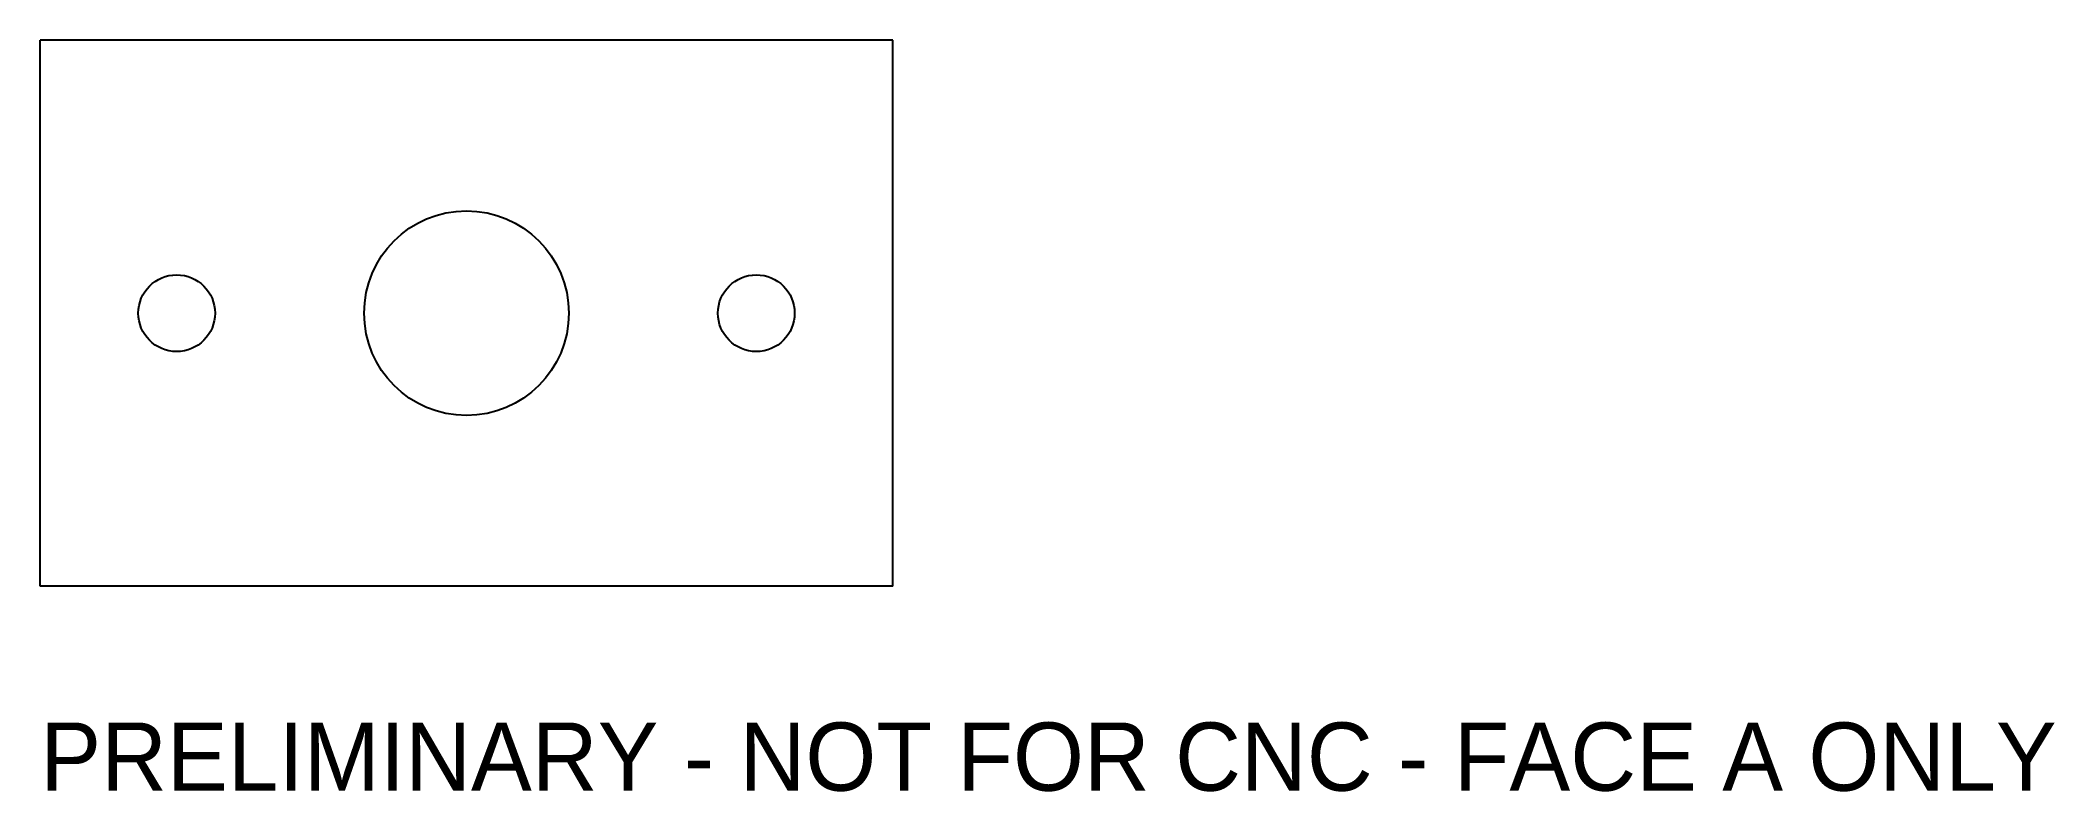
# Model space of a CAD drawing. Header units: millimetres. Extents: x 0 to 118, y -12 to 32.
import ezdxf

# ---------------------------------------------------------------- set-up
doc = ezdxf.new("R2010")
doc.units = ezdxf.units.MM
doc.layers.add('CUT', color=7, linetype='CONTINUOUS')
doc.layers.add('REFERENCE', color=7, linetype='CONTINUOUS')

msp = doc.modelspace()

# ---------------------------------------------------------------- linework, layer by layer
at = {"layer": 'CUT'}
for p, q in [((50, 32), (0, 32)), ((0, 0), (0, 32)), ((50, 0), (50, 32)), ((50, 0), (0, 0))]:
    msp.add_line(p, q, dxfattribs=at)
for centre, radius in [((25, 16), 6), ((8, 16), 2.25), ((42, 16), 2.25)]:
    msp.add_circle(centre, radius, dxfattribs=at)
at = {"layer": 'REFERENCE'}
for p, q in [((50, 32), (0, 32)), ((0, 0), (0, 32)), ((50, 0), (50, 32)), ((50, 0), (0, 0))]:
    msp.add_line(p, q, dxfattribs=at)

# ---------------------------------------------------------------- texts
msp.add_text('PRELIMINARY - NOT FOR CNC - FACE A ONLY', height=4, dxfattribs=at).set_placement((0, -12))

doc.saveas('drawing.dxf')
